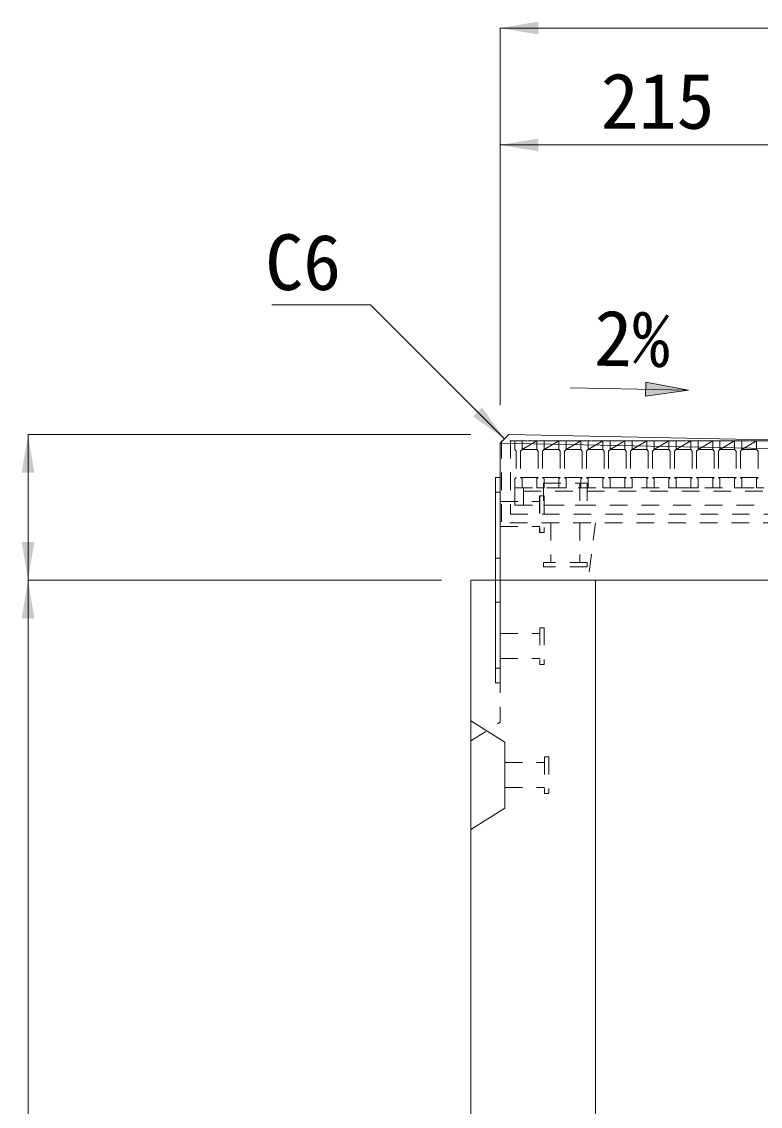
# Model space of a CAD drawing. Units: millimetres at full size, sheet at 1:40. Extents: x 69750 to 116230, y -28801 to 513.
# Drawn here: x 84041 to 84545, y -25459 to -24720 of the extents above; entities that cross this region are included whole.
import ezdxf
from ezdxf.enums import TextEntityAlignment as Align

# ---------------------------------------------------------------- set-up
doc = ezdxf.new("R2010")
doc.units = ezdxf.units.MM
doc.header["$LTSCALE"] = 40
doc.linetypes.add('USER1', pattern=[0.54, 0.3, -0.24])
for name, color, linetype, lineweight in [('インサート', 92, 'USER1', 5), ('グレーチング', 7, 'USER1', 5), ('ジョイントプレート', 7, 'USER1', 9), ('受枠', 3, 'USER1', 9), ('寸法線', 7, 'Continuous', 9), ('引出線', 4, 'Continuous', 9), ('本体', 7, 'Continuous', 20)]:
    doc.layers.add(name, color=color, linetype=linetype, lineweight=lineweight)
doc.styles.add('ＭＳ ゴシック', font='')
doc.styles.get('ＭＳ ゴシック').set_extended_font_data('MS Gothic')

# ---------------------------------------------------------------- blocks, each defined once
blk = doc.blocks.new('filled_arrow')
at = {"color": 0, "linetype": 'Continuous', "lineweight": -2}
blk.add_solid([(7.5, 1.25), (0, 0), (7.5, -1.25)], dxfattribs=at)

msp = doc.modelspace()

# ---------------------------------------------------------------- hatches: boundary and pattern name
at = {"layer": '引出線'}
msp.add_hatch(color=256, dxfattribs=at).paths.add_polyline_path([(84466.66, -24965.22), (84466.47, -24974.97), (84495.81, -24970.68)])

# ---------------------------------------------------------------- linework, layer by layer
at = {"layer": 'インサート'}
for p, q in [((84396.83, -25034.25), (84396.83, -25049.25)), ((84396.83, -25034.25), (84426.83, -25034.25)), ((84421.83, -25034.25), (84421.83, -25049.25)), ((84426.83, -25034.25), (84426.83, -25049.25)), ((84367.32, -25046.75), (84394.32, -25046.75)), ((84367.33, -25046.75), (84394.33, -25046.75)), ((84367.33, -25046.75), (84367.33, -25063.76)), ((84394.32, -25042.76), (84394.32, -25067.75)), ((84394.33, -25042.76), (84394.33, -25067.75)), ((84394.33, -25042.76), (84397.33, -25042.76)), ((84394.33, -25042.76), (84394.33, -25067.75)), ((84397.33, -25042.76), (84397.33, -25067.75)), ((84397.33, -25042.76), (84397.33, -25067.75)), ((84397.33, -25042.76), (84397.33, -25067.75)), ((84396.83, -25049.25), (84426.83, -25049.25)), ((84401.83, -25061.25), (84401.83, -25088.25)), ((84421.83, -25061.25), (84421.83, -25088.25)), ((84367.32, -25063.76), (84394.32, -25063.76)), ((84367.33, -25063.76), (84394.33, -25063.76)), ((84394.32, -25067.75), (84397.33, -25067.75)), ((84394.33, -25067.75), (84397.33, -25067.75)), ((84426.83, -25088.25), (84396.83, -25088.25)), ((84396.83, -25091.25), (84396.83, -25088.25)), ((84426.83, -25091.25), (84396.83, -25091.25)), ((84426.83, -25091.25), (84426.83, -25088.25)), ((84367.33, -25136.75), (84394.33, -25136.75)), ((84367.33, -25136.75), (84367.33, -25153.75)), ((84394.33, -25132.75), (84394.33, -25157.75)), ((84394.33, -25132.75), (84397.33, -25132.75)), ((84397.33, -25132.75), (84397.33, -25157.75)), ((84367.33, -25153.75), (84394.33, -25153.75)), ((84394.33, -25157.75), (84397.33, -25157.75)), ((84370.53, -25224.75), (84397.53, -25224.75)), ((84370.53, -25224.75), (84370.53, -25241.76)), ((84397.53, -25220.76), (84397.53, -25245.75)), ((84397.53, -25220.76), (84400.53, -25220.76)), ((84400.53, -25220.76), (84400.53, -25245.75)), ((84370.53, -25241.76), (84397.53, -25241.76)), ((84397.53, -25245.75), (84400.53, -25245.75))]:
    msp.add_line(p, q, dxfattribs=at)
at = {"layer": 'グレーチング'}
for p, q in [((84787.33, -25005.25), (84377.33, -25005.25)), ((84377.33, -25005.25), (84377.33, -25011.25)), ((84377.33, -25005.25), (84382.33, -25005.25)), ((84377.33, -25011.25), (84378.33, -25012.25)), ((84382.33, -25011.25), (84381.33, -25012.25)), ((84382.33, -25005.25), (84382.33, -25011.25)), ((84382.33, -25011.25), (84392.33, -25005.25)), ((84382.33, -25011.25), (84392.33, -25011.25)), ((84392.33, -25005.25), (84392.33, -25011.25)), ((84392.33, -25005.25), (84397.33, -25005.25)), ((84392.33, -25011.25), (84393.33, -25012.25)), ((84397.33, -25011.25), (84396.33, -25012.25)), ((84397.33, -25005.25), (84397.33, -25011.25)), ((84397.33, -25011.25), (84407.33, -25005.25)), ((84397.33, -25011.25), (84407.33, -25011.25)), ((84407.33, -25005.25), (84407.33, -25011.25)), ((84407.33, -25005.25), (84412.33, -25005.25)), ((84407.33, -25011.25), (84408.33, -25012.25)), ((84412.33, -25011.25), (84411.33, -25012.25)), ((84412.33, -25005.25), (84412.33, -25011.25)), ((84412.33, -25011.25), (84422.33, -25005.25)), ((84412.33, -25011.25), (84422.33, -25011.25)), ((84422.33, -25005.25), (84422.33, -25011.25)), ((84422.33, -25005.25), (84427.33, -25005.25)), ((84422.33, -25011.25), (84423.33, -25012.25)), ((84427.33, -25011.25), (84426.33, -25012.25)), ((84427.33, -25005.25), (84427.33, -25011.25)), ((84427.33, -25011.25), (84437.33, -25005.25)), ((84427.33, -25011.25), (84437.33, -25011.25)), ((84437.33, -25005.25), (84437.33, -25011.25)), ((84437.33, -25005.25), (84442.33, -25005.25)), ((84437.33, -25011.25), (84438.33, -25012.25)), ((84442.33, -25011.25), (84441.33, -25012.25)), ((84442.33, -25005.25), (84442.33, -25011.25)), ((84442.33, -25011.25), (84452.33, -25005.25)), ((84442.33, -25011.25), (84452.33, -25011.25)), ((84452.33, -25005.25), (84457.33, -25005.25)), ((84452.33, -25005.25), (84452.33, -25011.25)), ((84452.33, -25011.25), (84453.33, -25012.25)), ((84457.33, -25011.25), (84456.33, -25012.25)), ((84457.33, -25005.25), (84457.33, -25011.25)), ((84457.33, -25011.25), (84467.33, -25005.25)), ((84457.33, -25011.25), (84467.33, -25011.25)), ((84467.33, -25005.25), (84467.33, -25011.25)), ((84467.33, -25005.25), (84472.33, -25005.25)), ((84467.33, -25011.25), (84468.33, -25012.25)), ((84472.33, -25011.25), (84471.33, -25012.25)), ((84472.33, -25005.25), (84472.33, -25011.25)), ((84472.33, -25011.25), (84482.33, -25005.25)), ((84472.33, -25011.25), (84482.33, -25011.25)), ((84482.33, -25005.25), (84487.33, -25005.25)), ((84482.33, -25005.25), (84482.33, -25011.25)), ((84482.33, -25011.25), (84483.33, -25012.25)), ((84487.33, -25011.25), (84486.33, -25012.25)), ((84487.33, -25005.25), (84487.33, -25011.25)), ((84487.33, -25011.25), (84497.33, -25005.25)), ((84487.33, -25011.25), (84497.33, -25011.25)), ((84497.33, -25005.25), (84502.33, -25005.25)), ((84497.33, -25005.25), (84497.33, -25011.25)), ((84497.33, -25011.25), (84498.33, -25012.25)), ((84502.33, -25011.25), (84501.33, -25012.25)), ((84502.33, -25005.25), (84502.33, -25011.25)), ((84502.33, -25011.25), (84512.33, -25005.25)), ((84502.33, -25011.25), (84512.33, -25011.25)), ((84512.33, -25005.25), (84517.33, -25005.25)), ((84512.33, -25005.25), (84512.33, -25011.25)), ((84512.33, -25011.25), (84513.33, -25012.25)), ((84517.33, -25011.25), (84516.33, -25012.25)), ((84517.33, -25005.25), (84517.33, -25011.25)), ((84517.33, -25011.25), (84527.33, -25005.25)), ((84517.33, -25011.25), (84527.33, -25011.25)), ((84527.33, -25005.25), (84532.33, -25005.25)), ((84527.33, -25005.25), (84527.33, -25011.25)), ((84527.33, -25011.25), (84528.33, -25012.25)), ((84532.33, -25011.25), (84531.33, -25012.25)), ((84532.33, -25005.25), (84532.33, -25011.25)), ((84532.33, -25011.25), (84542.33, -25005.25)), ((84532.33, -25011.25), (84542.33, -25011.25)), ((84542.33, -25005.25), (84547.33, -25005.25)), ((84542.33, -25005.25), (84542.33, -25011.25)), ((84542.33, -25011.25), (84543.33, -25012.25)), ((84378.33, -25012.25), (84378.33, -25030.25)), ((84381.33, -25012.25), (84381.33, -25030.25)), ((84393.33, -25012.25), (84393.33, -25030.25)), ((84396.33, -25012.25), (84396.33, -25030.25)), ((84408.33, -25012.25), (84408.33, -25030.25)), ((84411.33, -25012.25), (84411.33, -25030.25)), ((84423.33, -25012.25), (84423.33, -25030.25)), ((84426.33, -25012.25), (84426.33, -25030.25)), ((84438.33, -25012.25), (84438.33, -25030.25)), ((84441.33, -25012.25), (84441.33, -25030.25)), ((84453.33, -25012.25), (84453.33, -25030.25)), ((84456.33, -25012.25), (84456.33, -25030.25)), ((84468.33, -25012.25), (84468.33, -25030.25)), ((84471.33, -25012.25), (84471.33, -25030.25)), ((84483.33, -25012.25), (84483.33, -25030.25)), ((84486.33, -25012.25), (84486.33, -25030.25)), ((84498.33, -25012.25), (84498.33, -25030.25)), ((84501.33, -25012.25), (84501.33, -25030.25)), ((84513.33, -25012.25), (84513.33, -25030.25)), ((84516.33, -25012.25), (84516.33, -25030.25)), ((84528.33, -25012.25), (84528.33, -25030.25)), ((84531.33, -25012.25), (84531.33, -25030.25)), ((84543.33, -25012.25), (84543.33, -25030.25)), ((84377.33, -25031.25), (84378.33, -25030.25)), ((84377.33, -25037.25), (84377.33, -25031.25)), ((84382.33, -25031.25), (84381.33, -25030.25)), ((84381.33, -25030.25), (84393.33, -25030.25)), ((84382.33, -25037.25), (84382.33, -25031.25)), ((84392.33, -25031.25), (84393.33, -25030.25)), ((84392.33, -25037.25), (84392.33, -25031.25)), ((84396.33, -25030.25), (84408.33, -25030.25)), ((84397.33, -25031.25), (84396.33, -25030.25)), ((84397.33, -25037.25), (84397.33, -25031.25)), ((84407.33, -25031.25), (84408.33, -25030.25)), ((84407.33, -25037.25), (84407.33, -25031.25)), ((84411.33, -25030.25), (84423.33, -25030.25)), ((84412.33, -25031.25), (84411.33, -25030.25)), ((84412.33, -25037.25), (84412.33, -25031.25)), ((84422.33, -25031.25), (84423.33, -25030.25)), ((84422.33, -25037.25), (84422.33, -25031.25)), ((84426.33, -25030.25), (84438.33, -25030.25)), ((84427.33, -25031.25), (84426.33, -25030.25)), ((84427.33, -25037.25), (84427.33, -25031.25)), ((84437.33, -25031.25), (84438.33, -25030.25)), ((84437.33, -25037.25), (84437.33, -25031.25)), ((84441.33, -25030.25), (84453.33, -25030.25)), ((84442.33, -25031.25), (84441.33, -25030.25)), ((84442.33, -25037.25), (84442.33, -25031.25)), ((84452.33, -25031.25), (84453.33, -25030.25)), ((84452.33, -25037.25), (84452.33, -25031.25)), ((84457.33, -25031.25), (84456.33, -25030.25)), ((84456.33, -25030.25), (84468.33, -25030.25)), ((84457.33, -25037.25), (84457.33, -25031.25)), ((84467.33, -25031.25), (84468.33, -25030.25)), ((84467.33, -25037.25), (84467.33, -25031.25)), ((84472.33, -25031.25), (84471.33, -25030.25)), ((84471.33, -25030.25), (84483.33, -25030.25)), ((84472.33, -25037.25), (84472.33, -25031.25)), ((84482.33, -25031.25), (84483.33, -25030.25)), ((84482.33, -25037.25), (84482.33, -25031.25)), ((84487.33, -25031.25), (84486.33, -25030.25)), ((84486.33, -25030.25), (84498.33, -25030.25)), ((84487.33, -25037.25), (84487.33, -25031.25)), ((84497.33, -25031.25), (84498.33, -25030.25)), ((84497.33, -25037.25), (84497.33, -25031.25)), ((84502.33, -25031.25), (84501.33, -25030.25)), ((84501.33, -25030.25), (84513.33, -25030.25)), ((84502.33, -25037.25), (84502.33, -25031.25)), ((84512.33, -25031.25), (84513.33, -25030.25)), ((84512.33, -25037.25), (84512.33, -25031.25)), ((84517.33, -25031.25), (84516.33, -25030.25)), ((84516.33, -25030.25), (84528.33, -25030.25)), ((84517.33, -25037.25), (84517.33, -25031.25)), ((84527.33, -25031.25), (84528.33, -25030.25)), ((84527.33, -25037.25), (84527.33, -25031.25)), ((84532.33, -25031.25), (84531.33, -25030.25)), ((84531.33, -25030.25), (84543.33, -25030.25)), ((84532.33, -25037.25), (84532.33, -25031.25)), ((84542.33, -25031.25), (84543.33, -25030.25)), ((84542.33, -25037.25), (84542.33, -25031.25)), ((84377.33, -25037.25), (84382.33, -25037.25)), ((84377.33, -25037.25), (84382.33, -25037.25)), ((84382.33, -25037.25), (84378.33, -25037.25)), ((84392.33, -25037.25), (84397.33, -25037.25)), ((84407.33, -25037.25), (84412.33, -25037.25)), ((84422.33, -25037.25), (84427.33, -25037.25)), ((84437.33, -25037.25), (84442.33, -25037.25)), ((84452.33, -25037.25), (84457.33, -25037.25)), ((84467.33, -25037.25), (84472.33, -25037.25)), ((84482.33, -25037.25), (84487.33, -25037.25)), ((84497.33, -25037.25), (84502.33, -25037.25)), ((84512.33, -25037.25), (84517.33, -25037.25)), ((84527.33, -25037.25), (84532.33, -25037.25)), ((84542.33, -25037.25), (84547.33, -25037.25))]:
    msp.add_line(p, q, dxfattribs=at)
at = {"layer": 'ジョイントプレート'}
for p, q in [((84367.33, -25040.25), (84364.12, -25040.25)), ((84367.33, -25085.25), (84364.12, -25085.25)), ((84367.33, -25115.25), (84364.12, -25115.25)), ((84367.33, -25160.25), (84364.12, -25160.25))]:
    msp.add_line(p, q, dxfattribs=at)
at = {"layer": 'ジョイントプレート', "linetype": 'Continuous'}
msp.add_lwpolyline([(84364.12, -25170.25), (84364.12, -25030.25), (84367.33, -25030.25), (84367.33, -25170.25)], close=True, dxfattribs=at)
at = {"layer": '受枠'}
for p, q in [((84796.33, -25005.25), (84368.33, -25005.25)), ((84368.33, -25005.25), (84368.33, -25061.25)), ((84374.33, -25005.25), (84374.33, -25055.25)), ((84374.33, -25055.25), (84790.33, -25055.25)), ((84796.33, -25061.25), (84368.33, -25061.25))]:
    msp.add_line(p, q, dxfattribs=at)
at = {"layer": '受枠', "lineweight": 5}
for p, q in [((84377.33, -25037.25), (84787.33, -25037.25)), ((84377.33, -25037.25), (84377.33, -25055.25)), ((84383.33, -25037.25), (84383.33, -25049.25)), ((84383.33, -25039.55), (84781.33, -25039.55)), ((84377.33, -25049.25), (84787.33, -25049.25))]:
    msp.add_line(p, q, dxfattribs=at)
at = {"layer": '寸法線'}
for p, q in [((84367.32, -24723.86), (84797.33, -24723.86)), ((84367.32, -24980.95), (84367.32, -24723.86)), ((84367.33, -24803.57), (84582.33, -24803.57)), ((84367.33, -24980.95), (84367.33, -24803.57)), ((84045.35, -25000.95), (84045.35, -25100.25)), ((84347.33, -25000.95), (84045.35, -25000.95)), ((84327.33, -25100.25), (84045.35, -25100.25)), ((84045.35, -25100.25), (84045.35, -25700.25)), ((84327.33, -25100.25), (84045.35, -25100.25))]:
    msp.add_line(p, q, dxfattribs=at)
at = {"layer": '引出線', "lineweight": 13}
msp.add_line((84415.07, -24969.07), (84495.81, -24970.68), dxfattribs=at)
at = {"layer": '引出線'}
msp.add_lwpolyline([(84370.33, -25004.01), (84278.83, -24912.51), (84211.72, -24912.51)], dxfattribs=at)
at = {"layer": '引出線', "lineweight": 13}
msp.add_lwpolyline([(84466.66, -24965.22), (84466.47, -24974.97), (84495.81, -24970.68)], close=True, dxfattribs=at)
at = {"layer": '本体'}
for p, q in [((84367.33, -25006.95), (84373.32, -25001.07)), ((84373.32, -25001.07), (84582.33, -25005.25)), ((84367.33, -25006.95), (84367.33, -25100.25)), ((84347.32, -25100.25), (84347.33, -26050.25)), ((84817.32, -25100.25), (84347.32, -25100.25)), ((84432.33, -25629.73), (84432.33, -25100.25))]:
    msp.add_line(p, q, dxfattribs=at)
at = {"layer": '本体', "lineweight": 5}
for p, q in [((84367.33, -25006.95), (84582.33, -25011.25)), ((84347.33, -25196.26), (84370.53, -25210.75)), ((84370.53, -25210.75), (84370.53, -25255.76)), ((84347.33, -25270.26), (84370.53, -25255.76))]:
    msp.add_line(p, q, dxfattribs=at)
at = {"layer": '本体', "linetype": 'USER1', "lineweight": 9}
msp.add_line((84432.32, -25061.25), (84427.32, -25100.25), dxfattribs=at)
at = {"layer": '本体', "linetype": 'USER1', "lineweight": 5}
for p in [(84367.33, -25100.25), (84347.33, -25209.76)]:
    msp.add_line(p, (84367.33, -25197.25), dxfattribs=at)

# ---------------------------------------------------------------- block references
at = {"layer": '寸法線', "xscale": 3.47, "yscale": 3.47}
for p in [(84367.32, -24723.86), (84367.33, -24803.57)]:
    msp.add_blockref('filled_arrow', p, dxfattribs=at)
for p, rotation in [((84045.35, -25000.95), 270), ((84045.35, -25100.25), 90), ((84045.35, -25100.25), 270)]:
    msp.add_blockref('filled_arrow', p, dxfattribs=dict(at, rotation=rotation))
at = {"layer": '引出線', "xscale": 3.47, "yscale": 3.47, "rotation": 135}
msp.add_blockref('filled_arrow', (84370.33, -25004.01), dxfattribs=at)

# ---------------------------------------------------------------- texts
at = {"layer": '寸法線', "style": 'ＭＳ ゴシック'}
msp.add_text('215', height=37.98, dxfattribs=at).set_placement((84474.83, -24773.57), align=Align.MIDDLE_CENTER)
at = {"layer": '引出線', "style": 'ＭＳ ゴシック'}
msp.add_text('C6', height=37.98, dxfattribs=at).set_placement((84258.83, -24864.51), align=Align.TOP_RIGHT)
msp.add_text('2%', height=37.98, rotation=359, dxfattribs=at).set_placement((84457.45, -24935.5), align=Align.MIDDLE_CENTER)

doc.saveas('drawing.dxf')
